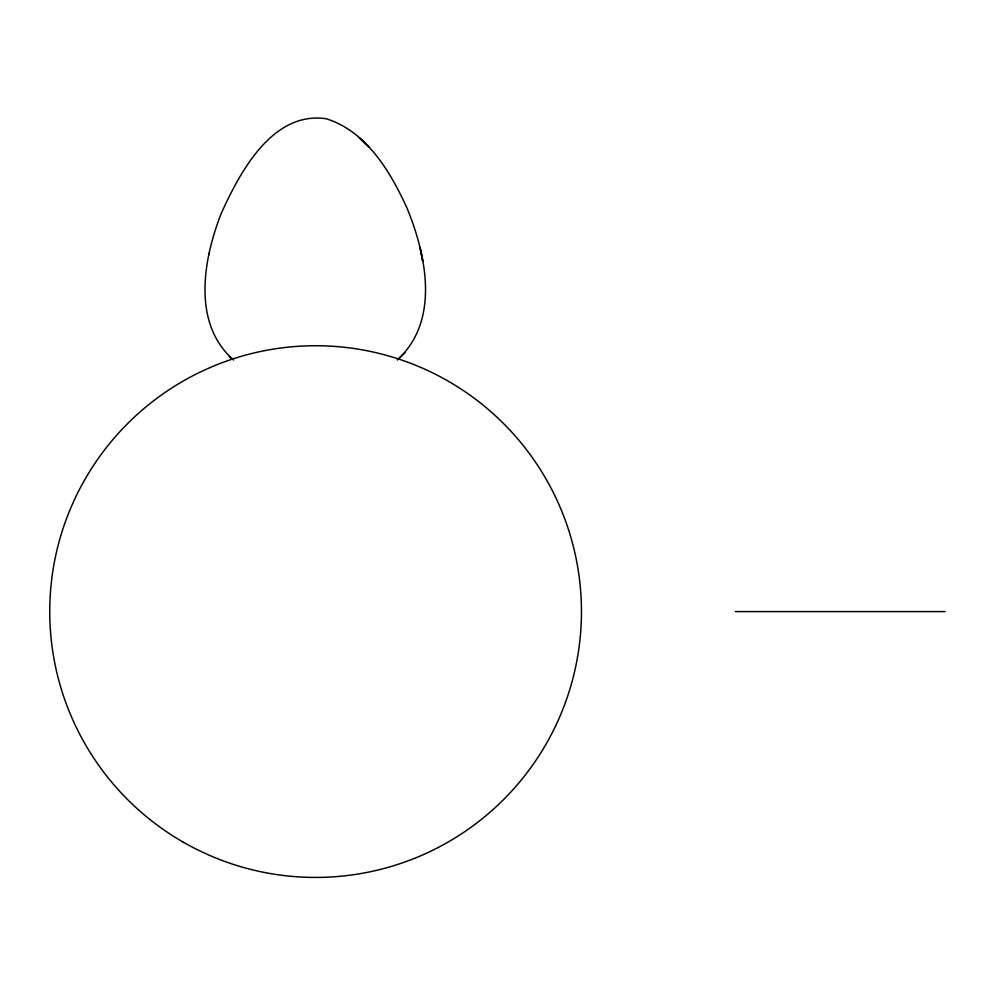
<?xml version="1.0" encoding="UTF-8"?>
<svg xmlns="http://www.w3.org/2000/svg" width="995" height="995" viewBox="0 0 995 995"><rect width="100%" height="100%" fill="white"/><g stroke="black" fill="none" stroke-linecap="round" stroke-linejoin="round"><path stroke-width="1.49" d="M397.851 359.469C439.977 320.315 426.407 255.056 406.893 207.806C390.189 171.513 366.732 131.651 326.484 118.803C272.344 110.532 239.608 172.707 221.002 213.975C203.216 259.931 191.873 323.487 233.626 360.066M208.813 254.807L209.224 253.041M397.279 359.991L405.04 352.603M735.367 611.589L945.25 611.589M368.026 146.19L359.27 137.77L368.834 147.036M420.039 247.581L422.688 260.951L420.45 249.446M232.693 359.232L229.26 356.372L232.78 359.344M182.682 841.82A265.852 265.852 0 0 0 581.453 611.589A265.852 265.852 0 0 0 182.67 381.346A265.852 265.852 0 0 0 182.682 841.82"/></g></svg>
